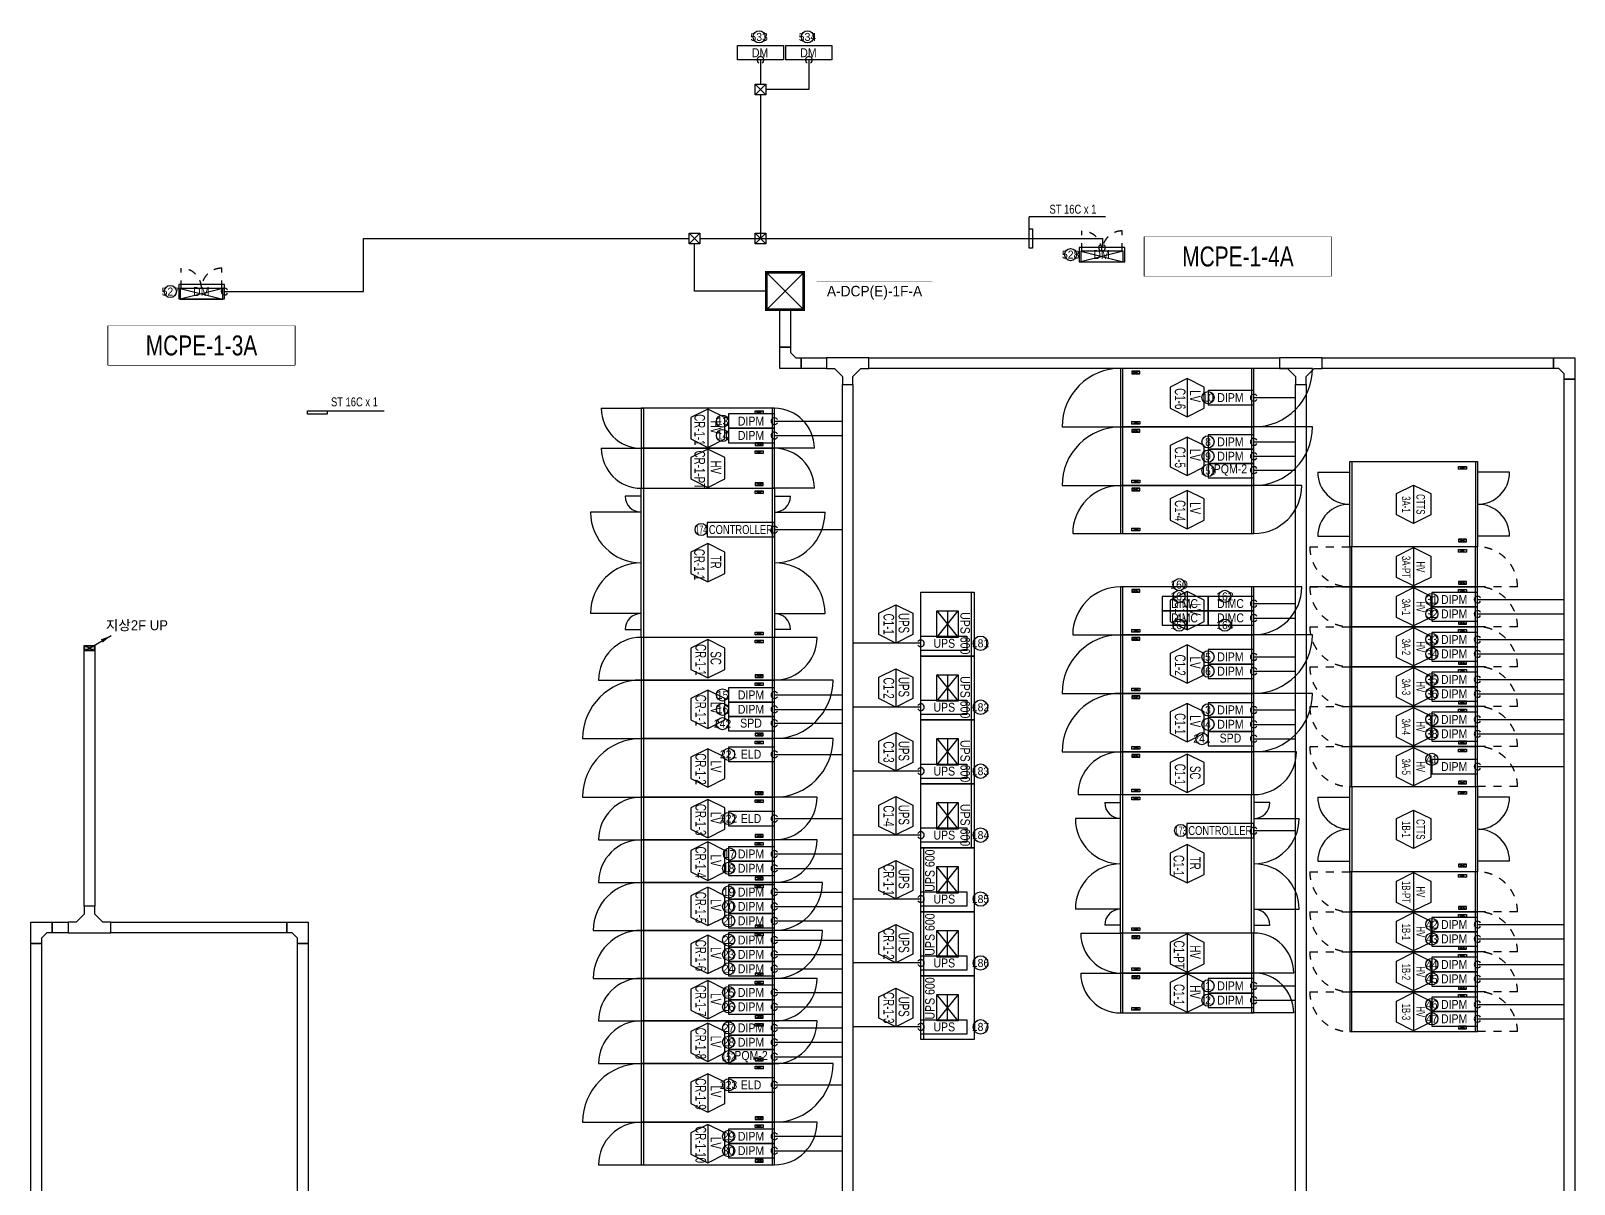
# Model space of a CAD drawing. Header units: millimetres. Extents: x 89450 to 753248, y -530175 to 1209785.
# Drawn here: x 268892 to 297863, y -303862 to -282215 of the extents above; entities that cross this region are included whole.
import ezdxf
from ezdxf.enums import TextEntityAlignment as Align

# ---------------------------------------------------------------- set-up
doc = ezdxf.new("R2010")
doc.units = ezdxf.units.MM
doc.header["$LTSCALE"] = 150
doc.linetypes.add('CONTINOUS', pattern=[0])
doc.linetypes.add('D1', pattern=[3, 1, -1, 1])
for name, color, linetype in [('------00 Switch Gear', 3, 'Continuous'), ('------00 Switch Gear_Number', 1, 'Continuous'), ('------01 Motor Control Panel or Center', 4, 'Continuous'), ('-----29 Indicator', 1, 'Continuous'), ('-----99 EPMS CABLE DUCT', 4, 'Continuous'), ('-----99 EPMS CONDUIT', 4, 'Continuous'), ('-----99 EPMS DEVICE', 3, 'Continuous'), ('-----99 EPMS PNL', 6, 'Continuous')]:
    doc.layers.add(name, color=color, linetype=linetype)
doc.layers.add('NOPLOT', color=191, linetype='Continuous', plot=False)
doc.styles.add('ELEC', font='')
doc.styles.get('ELEC').set_extended_font_data('Dotum')

# ---------------------------------------------------------------- blocks, each defined once
blk = doc.blocks.new('MCP_EQUIPMENT-2')
at = {"color": 161}
for p, q in [((200, 400), (0, -400)), ((200, -400), (0, 400))]:
    blk.add_line(p, q, dxfattribs=at)
at = {"color": 161, "linetype": 'D1'}
for p, q in [((200, 380), (580, 380)), ((200, -380), (580, -380))]:
    blk.add_line(p, q, dxfattribs=at)
at = {"color": 161}
blk.add_lwpolyline([(200, 400), (0, 400), (0, -400), (200, -400)], close=True, dxfattribs=at)
at = {"color": 161, "linetype": 'D1'}
for centre, start, end in [((200, 380), 270, 0), ((200, -380), 0, 90)]:
    blk.add_arc(centre, 380, start, end, dxfattribs=at)
blk = doc.blocks.new('UPS 600kV')
at = {"layer": '------00 Switch Gear', "color": 161}
blk.add_line((800, 850), (-402, 850), dxfattribs=at)
blk.add_lwpolyline([(798, -100), (-402, -100), (-402, 900), (798, 900)], close=True, dxfattribs=at)
at = {"layer": 'NOPLOT', "color": 161}
for p, q in [((-52, 199), (448, 601)), ((448, 199), (-52, 601)), ((-52, 400), (448, 400))]:
    blk.add_line(p, q, dxfattribs=at)
blk.add_lwpolyline([(448, 601), (448, 199), (-52, 199), (-52, 601)], close=True, dxfattribs=at)
at = {"layer": 'NOPLOT', "color": 161, "style": 'ELEC', "width": 0.85}
blk.add_text('UPS 600', height=178.2, dxfattribs=at).set_placement((-26, 731), align=Align.MIDDLE_LEFT)
blk = doc.blocks.new('1600X2400')
at = {"layer": '------00 Switch Gear', "color": 161, "linetype": 'Continuous'}
for p, q in [((-2360, 855), (-2360, 1600)), ((-42, 0), (-42, 1600)), ((-2360, 0), (-2360, 855))]:
    blk.add_line(p, q, dxfattribs=at)
at = {"layer": '------00 Switch Gear', "color": 161, "linetype": 'D1'}
for p, q in [((-2040, 1505), (-2190, 1455)), ((-2040, 1455), (-2190, 1505)), ((-2040, 95), (-2190, 145)), ((-2040, 145), (-2190, 95))]:
    blk.add_line(p, q, dxfattribs=at)
at = {"layer": '------00 Switch Gear', "color": 161}
blk.add_lwpolyline([(0, 1600), (0, 0), (-2400, 0), (-2400, 1600)], close=True, dxfattribs=at)
at = {"layer": '------00 Switch Gear', "color": 161, "linetype": 'D1'}
for points in [[(-2190, 1505), (-2190, 1455), (-2040, 1455), (-2040, 1505)], [(-2190, 95), (-2190, 145), (-2040, 145), (-2040, 95)]]:
    blk.add_lwpolyline(points, close=True, dxfattribs=at)
at = {"layer": 'NOPLOT', "color": 161, "linetype": 'ByBlock'}
for p, q in [((-3000, 1400), (-2400, 1400)), ((600, 1400), (0, 1400)), ((-3000, 200), (-2400, 200)), ((600, 200), (0, 200))]:
    blk.add_line(p, q, dxfattribs=at)
for centre, start, end in [((-2400, 1400), 180, 270), ((0, 1400), 270, 0), ((-2400, 200), 90, 180), ((0, 200), 0, 90)]:
    blk.add_arc(centre, 600, start, end, dxfattribs=at)
blk = doc.blocks.new('750X2400')
at = {"layer": '------00 Switch Gear', "color": 161}
for p, q in [((-2360, 750), (-2360, 0)), ((-42, 750), (-42, 0))]:
    blk.add_line(p, q, dxfattribs=at)
at = {"layer": '------00 Switch Gear', "color": 161, "linetype": 'D1'}
for p, q in [((-2040, 700), (-2190, 650)), ((-2040, 650), (-2190, 700)), ((-2040, 50), (-2190, 100)), ((-2040, 100), (-2190, 50))]:
    blk.add_line(p, q, dxfattribs=at)
at = {"layer": '------00 Switch Gear', "color": 161}
blk.add_lwpolyline([(-2400, 750), (-2400, 0), (0, 0), (0, 750)], close=True, dxfattribs=at)
at = {"layer": '------00 Switch Gear', "color": 161, "linetype": 'D1'}
for points in [[(-2190, 700), (-2190, 650), (-2040, 650), (-2040, 700)], [(-2190, 50), (-2190, 100), (-2040, 100), (-2040, 50)]]:
    blk.add_lwpolyline(points, close=True, dxfattribs=at)
at = {"layer": 'NOPLOT', "color": 161, "linetype": 'D1'}
for p, q in [((-3150, 750), (-2400, 750)), ((750, 0), (0, 0))]:
    blk.add_line(p, q, dxfattribs=at)
for centre, start, end in [((-2400, 750), 180, 270), ((0, 0), 0, 90)]:
    blk.add_arc(centre, 750, start, end, dxfattribs=at)
blk = doc.blocks.new('750X2500')
at = {"layer": '------00 Switch Gear', "color": 161}
for p, q in [((-3250, 750), (-2458, 750)), ((-2460, 750), (-2460, 0)), ((-210, 700), (-360, 650)), ((-360, 700), (-210, 650)), ((-40, 750), (-40, 0)), ((-210, 50), (-360, 100)), ((-360, 50), (-210, 100)), ((750, 0), (-42, 0))]:
    blk.add_line(p, q, dxfattribs=at)
for points in [[(-2500, 750), (-2500, 0), (0, 0), (0, 750)], [(-360, 700), (-210, 700), (-210, 650), (-360, 650)], [(-360, 50), (-210, 50), (-210, 100), (-360, 100)]]:
    blk.add_lwpolyline(points, close=True, dxfattribs=at)
for centre, start, end in [((-2500, 750), 180, 270), ((0, 0), 0, 90)]:
    blk.add_arc(centre, 750, start, end, dxfattribs=at)
blk = doc.blocks.new('800X2500')
at = {"layer": '------00 Switch Gear', "color": 161}
for p, q in [((-2460, 800), (-2460, 0)), ((-210, 750), (-360, 700)), ((-360, 750), (-210, 700)), ((800, 800), (-42, 800)), ((-40, 800), (-40, 0)), ((-3300, 0), (-2458, 0)), ((-210, 50), (-360, 100)), ((-360, 50), (-210, 100))]:
    blk.add_line(p, q, dxfattribs=at)
for points in [[(-2500, 800), (-2500, 0), (0, 0), (0, 800)], [(-360, 750), (-210, 750), (-210, 700), (-360, 700)], [(-360, 50), (-210, 50), (-210, 100), (-360, 100)]]:
    blk.add_lwpolyline(points, close=True, dxfattribs=at)
for centre, start, end in [((-2500, 0), 90, 180), ((0, 800), 270, 0)]:
    blk.add_arc(centre, 800, start, end, dxfattribs=at)
blk = doc.blocks.new('1100X2500')
at = {"layer": '------00 Switch Gear', "color": 161}
for p, q in [((-2460, 1100), (-2460, 0)), ((-210, 1050), (-360, 1000)), ((-360, 1050), (-210, 1000)), ((1100, 1100), (-42, 1100)), ((-40, 1100), (-40, 0)), ((-3600, 0), (-2458, 0)), ((-210, 50), (-360, 100)), ((-360, 50), (-210, 100))]:
    blk.add_line(p, q, dxfattribs=at)
at = {"layer": '------00 Switch Gear', "color": 161, "elevation": 0}
for points in [[(-2500, 1100), (-2500, 0), (0, 0), (0, 1100)], [(-360, 1050), (-210, 1050), (-210, 1000), (-360, 1000)], [(-360, 50), (-210, 50), (-210, 100), (-360, 100)]]:
    blk.add_lwpolyline(points, close=True, dxfattribs=at)
at = {"layer": '------00 Switch Gear', "color": 161}
for centre, start, end in [((-2500, 0), 90, 180), ((0, 1100), 270, 0)]:
    blk.add_arc(centre, 1100, start, end, dxfattribs=at)
blk = doc.blocks.new('900X2500')
at = {"layer": '------00 Switch Gear', "color": 161}
for p, q in [((-2460, 900), (-2460, 0)), ((900, 900), (-42, 900)), ((-40, 900), (-40, 0)), ((-210, 850), (-360, 800)), ((-360, 850), (-210, 800)), ((-3400, 0), (-2458, 0)), ((-210, 50), (-360, 100)), ((-360, 50), (-210, 100))]:
    blk.add_line(p, q, dxfattribs=at)
at = {"layer": '------00 Switch Gear', "color": 161, "elevation": 0}
for points in [[(-2500, 900), (-2500, 0), (0, 0), (0, 900)], [(-360, 850), (-210, 850), (-210, 800), (-360, 800)], [(-360, 50), (-210, 50), (-210, 100), (-360, 100)]]:
    blk.add_lwpolyline(points, close=True, dxfattribs=at)
at = {"layer": '------00 Switch Gear', "color": 161}
for centre, start, end in [((-2500, 0), 90, 180), ((0, 900), 270, 0)]:
    blk.add_arc(centre, 900, start, end, dxfattribs=at)
blk = doc.blocks.new('zw$32E')
for p, q in [((100, 0), (0, 0)), ((0, 0), (0, -400)), ((100, -75), (100, 0)), ((175, -150), (100, -75)), ((100, -325), (175, -250)), ((250, -150), (175, -150)), ((175, -250), (250, -250)), ((250, -250), (250, -150)), ((0, -400), (100, -400)), ((100, -400), (100, -325))]:
    blk.add_line(p, q)

msp = doc.modelspace()

# ---------------------------------------------------------------- linework, layer by layer
at = {"layer": '------00 Switch Gear', "color": 161}
for p, q in [((280390, -290800), (280390, -293600)), ((282490, -290850), (282640, -290900)), ((282490, -290900), (282640, -290850)), ((282810, -290800), (282810, -293600)), ((280350, -290950), (280050, -290950)), ((282850, -290950), (283150, -290950)), ((280350, -291250), (279400, -291250)), ((282850, -291250), (283800, -291250)), ((280350, -293150), (279400, -293150)), ((282850, -293150), (283800, -293150)), ((280050, -293450), (280350, -293450)), ((283150, -293450), (282850, -293450)), ((282490, -293500), (282640, -293550)), ((282490, -293550), (282640, -293500)), ((289392, -299150, 0), (289392, -296550, 0)), ((289710, -296650, 0), (289560, -296600, 0)), ((289710, -296600, 0), (289560, -296650, 0)), ((291806, -299150, 0), (291806, -296550, 0)), ((289050, -296700, 0), (289350, -296700, 0)), ((292150, -296700, 0), (291850, -296700, 0)), ((289350, -297000, 0), (288500, -297000, 0)), ((291850, -297000, 0), (292700, -297000, 0)), ((289350, -298700, 0), (288500, -298700, 0)), ((291850, -298700, 0), (292700, -298700, 0)), ((289350, -299000, 0), (289050, -299000, 0)), ((289710, -299100, 0), (289560, -299050, 0)), ((289710, -299050, 0), (289560, -299100, 0)), ((291850, -299000, 0), (292150, -299000, 0))]:
    msp.add_line(p, q, dxfattribs=at)
at = {"layer": '------00 Switch Gear', "color": 161, "elevation": 0}
for points in [[(282850, -290800), (282850, -293600), (280350, -293600), (280350, -290800)], [(282640, -290850), (282640, -290900), (282490, -290900), (282490, -290850)], [(282640, -293500), (282640, -293550), (282490, -293550), (282490, -293500)], [(289350, -299150), (289350, -296550), (291850, -296550), (291850, -299150)], [(289560, -296650), (289560, -296600), (289710, -296600), (289710, -296650)], [(289560, -299100), (289560, -299050), (289710, -299050), (289710, -299100)]]:
    msp.add_lwpolyline(points, close=True, dxfattribs=at)
at = {"layer": '------00 Switch Gear', "color": 161}
for centre, radius, start, end in [((280350, -290950), 300, 180, 270), ((282850, -290950), 300, 270, 0), ((280350, -291250), 950, 180, 270), ((282850, -291250), 950, 270, 0), ((280350, -293150), 950, 90, 180), ((282850, -293150), 950, 0, 90), ((280350, -293450), 300, 90, 180), ((282850, -293450), 300, 0, 90), ((289350, -296700, 0), 300, 180, 270), ((291850, -296700, 0), 300, 270, 0), ((289350, -297000, 0), 850, 180, 270), ((291850, -297000, 0), 850, 270, 0), ((289350, -298700, 0), 850, 90, 180), ((291850, -298700, 0), 850, 0, 90), ((289350, -299000, 0), 300, 90, 180), ((291850, -299000, 0), 300, 0, 90)]:
    msp.add_arc(centre, radius, start, end, dxfattribs=at)
at = {"layer": '------00 Switch Gear_Number', "color": 1, "elevation": 0}
for points in [[(290600, -288740), (290600, -289460), (290920, -289300), (290920, -288900), (290600, -288740), (290280, -288900), (290280, -289300), (290600, -289460)], [(281600, -289315), (281600, -290035), (281920, -289875), (281920, -289475), (281600, -289315), (281280, -289475), (281280, -289875), (281600, -290035)], [(290600, -289840), (290600, -290560), (290920, -290400), (290920, -290000), (290600, -289840), (290280, -290000), (290280, -290400), (290600, -290560)], [(281600, -290065), (281600, -290785), (281920, -290625), (281920, -290225), (281600, -290065), (281280, -290225), (281280, -290625), (281600, -290785)], [(290600, -290840), (290600, -291560), (290920, -291400), (290920, -291000), (290600, -290840), (290280, -291000), (290280, -291400), (290600, -291560)], [(281600, -291840), (281600, -292560), (281920, -292400), (281920, -292000), (281600, -291840), (281280, -292000), (281280, -292400), (281600, -292560)], [(290600, -292740), (290600, -293460), (290920, -293300), (290920, -292900), (290600, -292740), (290280, -292900), (290280, -293300), (290600, -293460)], [(285130, -292987), (285130, -293707), (284810, -293548), (284810, -293147), (285130, -292987), (285450, -293147), (285450, -293548), (285130, -293707)], [(281600, -293640), (281600, -294360), (281920, -294200), (281920, -293800), (281600, -293640), (281280, -293800), (281280, -294200), (281600, -294360)], [(290600, -293740), (290600, -294460), (290920, -294300), (290920, -293900), (290600, -293740), (290280, -293900), (290280, -294300), (290600, -294460)], [(285130, -294187), (285130, -294907), (284810, -294748), (284810, -294347), (285130, -294187), (285450, -294347), (285450, -294748), (285130, -294907)], [(281600, -294590), (281600, -295310), (281920, -295150), (281920, -294750), (281600, -294590), (281280, -294750), (281280, -295150), (281600, -295310)], [(290600, -294840), (290600, -295560), (290920, -295400), (290920, -295000), (290600, -294840), (290280, -295000), (290280, -295400), (290600, -295560)], [(285130, -295387), (285130, -296107), (284810, -295948), (284810, -295547), (285130, -295387), (285450, -295547), (285450, -295948), (285130, -296107)], [(281600, -295690), (281600, -296410), (281920, -296250), (281920, -295850), (281600, -295690), (281280, -295850), (281280, -296250), (281600, -296410)], [(290600, -295790), (290600, -296510), (290920, -296350), (290920, -295950), (290600, -295790), (290280, -295950), (290280, -296350), (290600, -296510)], [(281600, -296640), (281600, -297360), (281920, -297200), (281920, -296800), (281600, -296640), (281280, -296800), (281280, -297200), (281600, -297360)], [(285130, -296587), (285130, -297307), (284810, -297148), (284810, -296747), (285130, -296587), (285450, -296747), (285450, -297148), (285130, -297307)], [(281600, -297440), (281600, -298160), (281920, -298000), (281920, -297600), (281600, -297440), (281280, -297600), (281280, -298000), (281600, -298160)], [(290600, -297490), (290600, -298210), (290920, -298050), (290920, -297650), (290600, -297490), (290280, -297650), (290280, -298050), (290600, -298210)], [(285130, -297787), (285130, -298507), (284810, -298348), (284810, -297947), (285130, -297787), (285450, -297947), (285450, -298348), (285130, -298507)], [(281600, -298290), (281600, -299010), (281920, -298850), (281920, -298450), (281600, -298290), (281280, -298450), (281280, -298850), (281600, -299010)], [(281600, -299190), (281600, -299910), (281920, -299750), (281920, -299350), (281600, -299190), (281280, -299350), (281280, -299750), (281600, -299910)], [(285130, -298987), (285130, -299707), (284810, -299548), (284810, -299147), (285130, -298987), (285450, -299147), (285450, -299548), (285130, -299707)], [(281600, -300040), (281600, -300760), (281920, -300600), (281920, -300200), (281600, -300040), (281280, -300200), (281280, -300600), (281600, -300760)], [(285130, -300187), (285130, -300907), (284810, -300748), (284810, -300347), (285130, -300187), (285450, -300347), (285450, -300748), (285130, -300907)], [(281600, -300840), (281600, -301560), (281920, -301400), (281920, -301000), (281600, -300840), (281280, -301000), (281280, -301400), (281600, -301560)], [(281600, -301790), (281600, -302510), (281920, -302350), (281920, -301950), (281600, -301790), (281280, -301950), (281280, -302350), (281600, -302510)], [(281600, -302740), (281600, -303460), (281920, -303300), (281920, -302900), (281600, -302740), (281280, -302900), (281280, -303300), (281600, -303460)]]:
    msp.add_lwpolyline(points, dxfattribs=at)
at = {"layer": '------00 Switch Gear_Number', "color": 1, "lineweight": -2, "elevation": 0}
for points in [[(294850, -290740), (294850, -291460), (294530, -291300), (294530, -290900), (294850, -290740), (295170, -290900), (295170, -291300), (294850, -291460)], [(294850, -291915), (294850, -292635), (294530, -292475), (294530, -292075), (294850, -291915), (295170, -292075), (295170, -292475), (294850, -292635)], [(294850, -292665), (294850, -293385), (294530, -293225), (294530, -292825), (294850, -292665), (295170, -292825), (295170, -293225), (294850, -293385)], [(294850, -293415), (294850, -294135), (294530, -293975), (294530, -293575), (294850, -293415), (295170, -293575), (295170, -293975), (294850, -294135)], [(294850, -294165), (294850, -294885), (294530, -294725), (294530, -294325), (294850, -294165), (295170, -294325), (295170, -294725), (294850, -294885)], [(294850, -294915), (294850, -295635), (294530, -295475), (294530, -295075), (294850, -294915), (295170, -295075), (295170, -295475), (294850, -295635)], [(294850, -295665), (294850, -296385), (294530, -296225), (294530, -295825), (294850, -295665), (295170, -295825), (295170, -296225), (294850, -296385)], [(294850, -296840), (294850, -297560), (294530, -297400), (294530, -297000), (294850, -296840), (295170, -297000), (295170, -297400), (294850, -297560)], [(294850, -298015), (294850, -298735), (294530, -298575), (294530, -298175), (294850, -298015), (295170, -298175), (295170, -298575), (294850, -298735)], [(294850, -298765), (294850, -299485), (294530, -299325), (294530, -298925), (294850, -298765), (295170, -298925), (295170, -299325), (294850, -299485)], [(294850, -299515), (294850, -300235), (294530, -300075), (294530, -299675), (294850, -299515), (295170, -299675), (295170, -300075), (294850, -300235)], [(294850, -300265), (294850, -300985), (294530, -300825), (294530, -300425), (294850, -300265), (295170, -300425), (295170, -300825), (294850, -300985)]]:
    msp.add_lwpolyline(points, dxfattribs=at)
at = {"layer": '------00 Switch Gear_Number', "color": 1}
for points in [[(290600, -299165), (290600, -299885), (290920, -299725), (290920, -299325), (290600, -299165), (290280, -299325), (290280, -299725), (290600, -299885)], [(290600, -299915), (290600, -300635), (290920, -300475), (290920, -300075), (290600, -299915), (290280, -300075), (290280, -300475), (290600, -300635)]]:
    msp.add_lwpolyline(points, dxfattribs=at)
at = {"layer": '------01 Motor Control Panel or Center', "linetype": 'CONTINOUS', "elevation": 0}
for points in [[(293303, -286080), (293303, -286820), (289800, -286820), (289800, -286080)], [(273846, -287750), (273846, -288490), (270343, -288490), (270343, -287750)]]:
    msp.add_lwpolyline(points, close=True, dxfattribs=at)
at = {"layer": '-----29 Indicator'}
for centre, radius in [((282563, -282329), 114), ((283471, -282329), 114), ((288411, -286415), 114), ((271510, -287109), 114), ((290990, -289099), 114), ((281876, -289540), 114), ((281876, -289810), 114), ((290990, -289930), 114), ((290990, -290199), 114), ((290990, -290469), 114), ((281476, -291576), 114), ((290446, -292610), 114), ((290446, -292830), 114), ((291306, -292830), 114), ((295190, -292890), 114), ((295190, -293160), 114), ((290446, -293370), 114), ((291306, -293370), 114), ((286719, -293711), 136), ((295190, -293640), 114), ((290990, -293965), 114), ((295190, -293910), 114), ((290990, -294235), 114), ((295190, -294390), 114), ((281876, -294680), 114), ((295190, -294660), 114), ((281876, -294950), 114), ((286719, -294911), 136), ((290990, -294961), 114), ((281876, -295220), 114), ((290990, -295231), 114), ((295190, -295140), 114), ((290876, -295501), 114), ((295190, -295410), 114), ((281990, -295795), 114), ((295190, -295890), 114), ((286719, -296111), 136), ((281990, -297000), 114), ((286719, -297311), 136), ((290476, -297226, 0), 114), ((281990, -297935), 114), ((282006, -297665), 114), ((281990, -298380), 114), ((286719, -298511), 136), ((281990, -298650), 114), ((281990, -298920), 114), ((295190, -298990), 114), ((281990, -299280), 114), ((295190, -299260), 114), ((281990, -299550), 114), ((281990, -299820), 114), ((286719, -299711), 136), ((295190, -299740), 114), ((290990, -300140), 114), ((295190, -300010), 114), ((281990, -300265), 114), ((281990, -300535), 114), ((290990, -300410), 114), ((295190, -300490), 114), ((295190, -300760), 114), ((281990, -300930), 114), ((286719, -300911), 136), ((281990, -301200), 114), ((281990, -301470), 114), ((281990, -302000), 114), ((281990, -302965), 114), ((281990, -303235), 114)]:
    msp.add_circle(centre, radius, dxfattribs=at)
at = {"layer": '-----99 EPMS CABLE DUCT'}
for p, q in [((282589, -282760), (282589, -283213)), ((283497, -282760), (283497, -283313)), ((283497, -283313), (282689, -283313)), ((282589, -283413), (282589, -286115)), ((269903, -293760), (270083, -293840)), ((269903, -293840), (270083, -293760)), ((269993, -293800), (270399, -293566))]:
    msp.add_line(p, q, dxfattribs=at)
at = {"layer": '-----99 EPMS CABLE DUCT', "elevation": 0}
for points in [[(272529, -287109), (275139, -287109), (275139, -286115), (281250, -286115)], [(282700, -287100), (281350, -287100), (281350, -286215)], [(281450, -286115), (289006, -286115), (289006, -286280)], [(283350, -288350), (283350, -288550), (282950, -288550), (282950, -288150), (283150, -288150), (283150, -288250), (283250, -288350), (283350, -288350)], [(297476, -288550), (297476, -288350), (297876, -288350), (297876, -288750), (297676, -288750), (297676, -288650), (297576, -288550), (297476, -288550)], [(269092, -299347), (268892, -299347), (268892, -298947), (269292, -298947), (269292, -299147), (269192, -299147), (269092, -299247), (269092, -299347)], [(273698, -299147), (273698, -298947), (274098, -298947), (274098, -299347), (273898, -299347), (273898, -299247), (273798, -299147), (273698, -299147)]]:
    msp.add_lwpolyline(points, dxfattribs=at)
for points in [[(282950, -287450), (283150, -287450), (283150, -288150), (282950, -288150)], [(283350, -288350), (283825, -288350), (283825, -288550), (283350, -288550)], [(284625, -288350), (292330, -288350), (292330, -288550), (284625, -288550)], [(293130, -288350), (297476, -288350), (297476, -288550), (293130, -288550)], [(297676, -288750), (297876, -288750), (297876, -305711), (297676, -305711)], [(284125, -288850), (284325, -288850), (284325, -305711), (284125, -305711)], [(292630, -288850), (292830, -288850), (292830, -305711), (292630, -305711)], [(269893, -293750), (270093, -293750), (270093, -298647), (269893, -298647)], [(269893, -293750), (270093, -293750), (270093, -293850), (269893, -293850)], [(269903, -293760), (270083, -293760), (270083, -293840), (269903, -293840)], [(269292, -298947), (269593, -298947), (269593, -299147), (269292, -299147)], [(270393, -298947), (273698, -298947), (273698, -299147), (270393, -299147)], [(268892, -299347), (269092, -299347), (269092, -306602), (268892, -306602)], [(273898, -299347), (274098, -299347), (274098, -305811), (273898, -305811)]]:
    msp.add_lwpolyline(points, close=True, dxfattribs=at)
msp.add_lwpolyline([(270399, -293566, 0, 70, 0), (270223, -293667, 40, 40, 0)], format="xyseb", dxfattribs=at)
at = {"layer": '-----99 EPMS CABLE DUCT'}
msp.add_circle((269993, -293800), 10, dxfattribs=at)
at = {"layer": '-----99 EPMS CONDUIT'}
for p, q in [((282689, -283213), (282489, -283413)), ((282489, -283213), (282689, -283413)), ((287635, -286297), (287635, -285706)), ((289063, -285706), (287635, -285706)), ((281450, -286015), (281250, -286215)), ((281250, -286015), (281450, -286215)), ((282689, -286015), (282489, -286215)), ((282489, -286015), (282689, -286215)), ((291850, -289100), (292630, -289100)), ((274087, -289350), (275523, -289350)), ((282850, -289541), (284125, -289541)), ((282850, -289811), (284125, -289811)), ((291850, -289930), (292630, -289930)), ((291850, -290200), (292630, -290200)), ((291850, -290460), (292630, -290460)), ((282850, -291577), (284125, -291577, 0)), ((296050, -292890), (297676, -292890)), ((291850, -292966), (292630, -292966)), ((296050, -293160), (297676, -293160)), ((291850, -293236), (292630, -293236)), ((285600, -293711), (284325, -293711, 0)), ((296050, -293640), (297676, -293640)), ((291850, -293966), (292630, -293966)), ((296050, -293910), (297676, -293910)), ((291850, -294236), (292630, -294236)), ((296050, -294390), (297676, -294390)), ((282850, -294681), (284125, -294681)), ((285600, -294911), (284325, -294911, 0)), ((296050, -294660), (297676, -294660)), ((282850, -294951), (284125, -294951)), ((282850, -295211), (284125, -295211)), ((291850, -294962), (292630, -294962)), ((296050, -295140), (297676, -295140)), ((291850, -295232), (292630, -295232)), ((291850, -295501), (292630, -295501)), ((296050, -295410), (297676, -295410)), ((282850, -295795), (284125, -295795)), ((296050, -296025), (297676, -296025)), ((285600, -296111), (284325, -296111, 0)), ((282850, -297000), (284125, -297000)), ((291850, -297227, 0), (292630, -297227, 0)), ((285600, -297311), (284325, -297311, 0)), ((282850, -297665), (284125, -297665)), ((282850, -297935), (284125, -297935)), ((282850, -298380), (284125, -298380)), ((282850, -298650), (284125, -298650)), ((285600, -298511), (284325, -298511, 0)), ((282850, -298920), (284125, -298920)), ((296050, -298990), (297676, -298990)), ((296050, -299260), (297676, -299260)), ((282850, -299280), (284125, -299280)), ((282850, -299550), (284125, -299550)), ((282850, -299820), (284125, -299820)), ((285600, -299711), (284325, -299711, 0)), ((296050, -299740), (297676, -299740)), ((291850, -300141), (292630, -300141)), ((296050, -300010), (297676, -300010)), ((282850, -300265), (284125, -300265)), ((291850, -300411), (292630, -300411)), ((282850, -300535), (284125, -300535)), ((296050, -300490), (297676, -300490)), ((282850, -300930), (284125, -300930)), ((285600, -300911), (284325, -300911, 0)), ((296050, -300760), (297676, -300760)), ((282850, -301200), (284125, -301200)), ((282850, -301470), (284125, -301470)), ((282850, -302000), (284125, -302000)), ((282850, -302965), (284125, -302965)), ((282850, -303235), (284125, -303235))]:
    msp.add_line(p, q, dxfattribs=at)
at = {"layer": '-----99 EPMS CONDUIT', "elevation": 0}
for points in [[(282489, -283213), (282689, -283213), (282689, -283413), (282489, -283413)], [(287635, -286297), (287635, -285933), (287695, -285933), (287695, -286297)], [(281250, -286015), (281450, -286015), (281450, -286215), (281250, -286215)], [(282489, -286015), (282689, -286015), (282689, -286215), (282489, -286215)], [(274087, -289350), (274451, -289350), (274451, -289410), (274087, -289410)]]:
    msp.add_lwpolyline(points, close=True, dxfattribs=at)
at = {"layer": '-----99 EPMS CONDUIT'}
for centre, start, end in [((282589, -282760), 300, 240), ((283497, -282760), 300, 240), ((289000, -286284), 120, 60), ((272529, -287109), 30, 330), ((291850, -289100), 30, 330), ((282850, -289541), 30, 330), ((282850, -289811), 30, 330), ((291850, -289930), 30, 330), ((291850, -290200), 30, 330), ((291850, -290460), 30, 330), ((282850, -291577), 30, 330), ((296050, -292890), 30, 330), ((291850, -292966), 30, 330), ((291850, -293236), 30, 330), ((296050, -293160), 30, 330), ((285600, -293711), 210, 150), ((296050, -293640), 30, 330), ((291850, -293966), 30, 330), ((296050, -293910), 30, 330), ((291850, -294236), 30, 330), ((296050, -294390), 30, 330), ((282850, -294681), 30, 330), ((296050, -294660), 30, 330), ((282850, -294951), 30, 330), ((285600, -294911), 210, 150), ((291850, -294962), 30, 330), ((282850, -295211), 30, 330), ((291850, -295232), 30, 330), ((296050, -295140), 30, 330), ((291850, -295501), 30, 330), ((296050, -295410), 30, 330), ((282850, -295795), 30, 330), ((285600, -296111), 210, 150), ((296050, -296025), 30, 330), ((282850, -297000), 30, 330), ((291850, -297227, 0), 30, 330), ((285600, -297311), 210, 150), ((282850, -297665), 30, 330), ((282850, -297935), 30, 330), ((282850, -298380), 30, 330), ((282850, -298650), 30, 330), ((285600, -298511), 210, 150), ((282850, -298920), 30, 330), ((296050, -298990), 30, 330), ((282850, -299280), 30, 330), ((296050, -299260), 30, 330), ((282850, -299550), 30, 330), ((282850, -299820), 30, 330), ((285600, -299711), 210, 150), ((296050, -299740), 30, 330), ((291850, -300141), 30, 330), ((296050, -300010), 30, 330), ((282850, -300265), 30, 330), ((291850, -300411), 30, 330), ((296050, -300490), 30, 330), ((282850, -300535), 30, 330), ((296050, -300760), 30, 330), ((282850, -300930), 30, 330), ((285600, -300911), 210, 150), ((282850, -301200), 30, 330), ((282850, -301470), 30, 330), ((282850, -302000), 30, 330), ((282850, -302965), 30, 330), ((282850, -303235), 30, 330)]:
    msp.add_arc(centre, 63.8, start, end, dxfattribs=at)
at = {"layer": '-----99 EPMS DEVICE', "color": 2, "elevation": 0}
for points in [[(283019, -282760), (282159, -282760), (282159, -282490), (283019, -282490)], [(283927, -282760), (283067, -282760), (283067, -282490), (283927, -282490)], [(289430, -286280), (288570, -286280), (288570, -286550), (289430, -286550)], [(272529, -286974), (271669, -286974), (271669, -287244), (272529, -287244)], [(282850, -291442), (281590, -291442), (281590, -291711), (282850, -291711)], [(282850, -295660), (281990, -295660), (281990, -295929), (282850, -295929)], [(282850, -296865), (281990, -296865), (281990, -297135), (282850, -297135)], [(291850, -297092), (290590, -297092), (290590, -297361), (291850, -297361)], [(282850, -301865), (281990, -301865), (281990, -302135), (282850, -302135)]]:
    msp.add_lwpolyline(points, close=True, dxfattribs=at)
at = {"layer": '-----99 EPMS DEVICE', "elevation": 0}
for points in [[(291850, -288964), (290990, -288964), (290990, -289234), (291850, -289234)], [(282850, -289405), (281990, -289405), (281990, -289675), (282850, -289675)], [(282850, -289675), (281990, -289675), (281990, -289945), (282850, -289945)], [(291850, -289795), (290990, -289795), (290990, -290064), (291850, -290064)], [(291850, -290064), (290990, -290064), (290990, -290334), (291850, -290334)], [(291850, -290334), (290990, -290334), (290990, -290604), (291850, -290604)], [(290990, -292830), (290130, -292830), (290130, -293100), (290990, -293100)], [(291850, -292830), (290990, -292830), (290990, -293100), (291850, -293100)], [(296050, -292755), (295190, -292755), (295190, -293025), (296050, -293025)], [(290990, -293100), (290130, -293100), (290130, -293370), (290990, -293370)], [(291850, -293100), (290990, -293100), (290990, -293370), (291850, -293370)], [(296050, -293025), (295190, -293025), (295190, -293295), (296050, -293295)], [(285600, -293577), (286460, -293577), (286460, -293846), (285600, -293846)], [(296050, -293505), (295190, -293505), (295190, -293775), (296050, -293775)], [(291850, -293830), (290990, -293830), (290990, -294100), (291850, -294100)], [(296050, -293775), (295190, -293775), (295190, -294045), (296050, -294045)], [(291850, -294100), (290990, -294100), (290990, -294370), (291850, -294370)], [(296050, -294255), (295190, -294255), (295190, -294525), (296050, -294525)], [(282850, -294546), (281990, -294546), (281990, -294815), (282850, -294815)], [(296050, -294525), (295190, -294525), (295190, -294795), (296050, -294795)], [(282850, -294815), (281990, -294815), (281990, -295085), (282850, -295085)], [(285600, -294777), (286460, -294777), (286460, -295046), (285600, -295046)], [(291850, -294826), (290990, -294826), (290990, -295096), (291850, -295096)], [(282850, -295085), (281990, -295085), (281990, -295354), (282850, -295354)], [(291850, -295096), (290990, -295096), (290990, -295366), (291850, -295366)], [(296050, -295005), (295190, -295005), (295190, -295275), (296050, -295275)], [(291850, -295366), (290990, -295366), (290990, -295635), (291850, -295635)], [(296050, -295275), (295190, -295275), (295190, -295545), (296050, -295545)], [(285600, -295977), (286460, -295977), (286460, -296246), (285600, -296246)], [(296050, -295890), (295190, -295890), (295190, -296160), (296050, -296160)], [(285600, -297177), (286460, -297177), (286460, -297446), (285600, -297446)], [(282850, -297530), (281990, -297530), (281990, -297800), (282850, -297800)], [(282850, -297800), (281990, -297800), (281990, -298070), (282850, -298070)], [(282850, -298246), (281990, -298246), (281990, -298515), (282850, -298515)], [(285600, -298377), (286460, -298377), (286460, -298646), (285600, -298646)], [(282850, -298515), (281990, -298515), (281990, -298785), (282850, -298785)], [(282850, -298785), (281990, -298785), (281990, -299054), (282850, -299054)], [(296050, -298855), (295190, -298855), (295190, -299125), (296050, -299125)], [(282850, -299146), (281990, -299146), (281990, -299415), (282850, -299415)], [(296050, -299125), (295190, -299125), (295190, -299395), (296050, -299395)], [(282850, -299415), (281990, -299415), (281990, -299685), (282850, -299685)], [(282850, -299685), (281990, -299685), (281990, -299954), (282850, -299954)], [(285600, -299577), (286460, -299577), (286460, -299846), (285600, -299846)], [(296050, -299605), (295190, -299605), (295190, -299875), (296050, -299875)], [(282850, -300130), (281990, -300130), (281990, -300400), (282850, -300400)], [(296050, -299875), (295190, -299875), (295190, -300145), (296050, -300145)], [(282850, -300400), (281990, -300400), (281990, -300670), (282850, -300670)], [(296050, -300355), (295190, -300355), (295190, -300625), (296050, -300625)], [(296050, -300625), (295190, -300625), (295190, -300895), (296050, -300895)], [(282850, -300796), (281990, -300796), (281990, -301065), (282850, -301065)], [(285600, -300777), (286460, -300777), (286460, -301046), (285600, -301046)], [(282850, -301065), (281990, -301065), (281990, -301335), (282850, -301335)], [(282850, -301335), (281990, -301335), (281990, -301604), (282850, -301604)], [(282850, -302830), (281990, -302830), (281990, -303100), (282850, -303100)], [(282850, -303100), (281990, -303100), (281990, -303370), (282850, -303370)]]:
    msp.add_lwpolyline(points, close=True, dxfattribs=at)
at = {"layer": '-----99 EPMS DEVICE'}
for points in [[(291850, -300005), (290990, -300005), (290990, -300275), (291850, -300275)], [(291850, -300275), (290990, -300275), (290990, -300545), (291850, -300545)]]:
    msp.add_lwpolyline(points, close=True, dxfattribs=at)
at = {"layer": '-----99 EPMS PNL'}
for p, q in [((282700, -286750), (283400, -287450)), ((282700, -287450), (283400, -286750))]:
    msp.add_line(p, q, dxfattribs=at)
at = {"layer": '-----99 EPMS PNL', "elevation": 0}
for points, const_width in [([(282700, -286750), (283400, -286750), (283400, -287450), (282700, -287450)], 50), ([(283645, -287281), (283645, -286920), (285815, -286920), (285815, -287281)], 1)]:
    msp.add_lwpolyline(points, close=True, dxfattribs=dict(at, const_width=const_width))
msp.add_line((293650, -292650), (292900, -292650))

# ---------------------------------------------------------------- block references
at = {"layer": '------00 Switch Gear', "rotation": 180}
msp.add_blockref('1100X2500', (289350, -288550), dxfattribs=at)
at = {"layer": '------00 Switch Gear', "color": 11}
for p in [(282850, -290050), (282850, -290800)]:
    msp.add_blockref('750X2500', p, dxfattribs=at)
at = {"layer": '------00 Switch Gear', "color": 161}
for name, p, rotation in [('1100X2500', (289350, -289650), 180), ('1600X2400', (293650, -290300), 180), ('900X2500', (289350, -290750), 180), ('750X2400', (293650, -291900), 180), ('UPS 600kV', (285700, -293152), 270), ('900X2500', (289350, -292650), 180), ('750X2400', (293650, -292650), 180), ('750X2400', (293650, -293400), 180), ('1100X2500', (289350, -293550), 180), ('UPS 600kV', (285700, -294352), 270), ('750X2400', (293650, -294150), 180), ('1100X2500', (289350, -294650), 180), ('750X2400', (293650, -294900), 180), ('UPS 600kV', (285700, -295552), 270), ('800X2500', (289350, -295750), 180), ('750X2400', (293650, -295650), 180), ('UPS 600kV', (285700, -296752), 270), ('1600X2400', (293650, -296400), 180), ('UPS 600kV', (286500, -298348), 89.99999999999999), ('750X2400', (293650, -298000), 180), ('UPS 600kV', (286500, -299548), 89.99999999999999), ('750X2400', (293650, -298750), 180), ('750X2500', (289350, -299150), 180), ('750X2400', (293650, -299500), 180), ('UPS 600kV', (286500, -300748), 89.99999999999999), ('750X2500', (289350, -299900), 180), ('750X2400', (293650, -300250), 180)]:
    msp.add_blockref(name, p, dxfattribs=dict(at, rotation=rotation))
for name, p in [('800X2500', (282850, -294400)), ('1100X2500', (282850, -295500)), ('1100X2500', (282850, -296600)), ('800X2500', (282850, -297400)), ('800X2500', (282850, -298200)), ('900X2500', (282850, -299100)), ('900X2500', (282850, -300000)), ('800X2500', (282850, -300800)), ('800X2500', (282850, -301600)), ('1100X2500', (282850, -302700)), ('800X2500', (282850, -303500))]:
    msp.add_blockref(name, p, dxfattribs=at)
at = {"layer": '------01 Motor Control Panel or Center', "rotation": 89.99999999999999}
msp.add_blockref('MCP_EQUIPMENT-2', (289000, -286550), dxfattribs=at)
at = {"layer": '------01 Motor Control Panel or Center', "color": 161, "rotation": 89.99999999999999}
msp.add_blockref('MCP_EQUIPMENT-2', (272095, -287250), dxfattribs=at)
at = {"layer": '-----99 EPMS CABLE DUCT', "xscale": 2, "yscale": 2, "zscale": 2}
for p, rotation in [((284625, -288350), 269.9999999999999), ((293130, -288350), 269.9999999999999), ((269593, -299147), 89.99999999999993)]:
    msp.add_blockref('zw$32E', p, dxfattribs=dict(at, rotation=rotation))

# ---------------------------------------------------------------- texts
at = {"layer": '------00 Switch Gear_Number', "color": 0, "style": 'ELEC', "width": 0.7}
for s, p in [('C1-6', (290467, -289121)), ('LV', (290751, -289074)), ('CR-1-1', (281448, -289705)), ('HV', (281751, -289658)), ('CR-1-PT', (281448, -290455)), ('C1-5', (290467, -290221)), ('LV', (290751, -290174)), ('HV', (281751, -290408)), ('C1-4', (290467, -291221)), ('LV', (290751, -291174)), ('CR-1-1', (281442, -292233)), ('TR', (281751, -292188)), ('C1-1', (284997, -293352)), ('UPS', (285281, -293331)), ('C1-3', (290467, -293121)), ('LV', (290751, -293074)), ('CR-1-1', (281467, -294021)), ('SC', (281751, -293989)), ('C1-2', (290467, -294121)), ('LV', (290751, -294074)), ('C1-2', (284997, -294552)), ('UPS', (285281, -294531)), ('CR-1-1', (281467, -294971)), ('LV', (281751, -294924)), ('C1-1', (290467, -295221)), ('LV', (290751, -295174)), ('CR-1-2', (281467, -296071)), ('C1-3', (284997, -295752)), ('UPS', (285281, -295731)), ('LV', (281751, -296024)), ('C1-1', (290467, -296171)), ('SC', (290751, -296139)), ('CR-1-3', (281467, -297021)), ('LV', (281751, -296989)), ('C1-4', (284997, -296952)), ('UPS', (285281, -296931)), ('CR-1-4', (281467, -297821)), ('LV', (281751, -297789)), ('C1-1', (290442, -297883, 0)), ('TR', (290751, -297838, 0)), ('CR-1-1', (284997, -298152)), ('UPS', (285281, -298131)), ('CR-1-5', (281467, -298671)), ('LV', (281751, -298624)), ('CR-1-2', (284997, -299352)), ('UPS', (285281, -299331)), ('CR-1-6', (281467, -299571)), ('LV', (281751, -299524)), ('C1-PT', (290448, -299555)), ('HV', (290751, -299508)), ('CR-1-7', (281467, -300421)), ('C1-1', (290448, -300305)), ('LV', (281751, -300389)), ('CR-1-3', (284997, -300552)), ('UPS', (285281, -300531)), ('HV', (290751, -300258)), ('CR-1-8', (281467, -301221)), ('LV', (281751, -301189)), ('CR-1-9', (281467, -302171)), ('LV', (281751, -302124)), ('CR-1-10', (281467, -303121)), ('LV', (281751, -303089))]:
    msp.add_text(s, height=200, rotation=270, dxfattribs=at).set_placement(p, align=Align.MIDDLE_CENTER)
at = {"layer": '------00 Switch Gear_Number', "color": 7, "lineweight": -2, "style": 'ELEC', "width": 0.7}
for s, p in [('3A-1', (294710, -291104)), ('CTTS', (294982, -291102)), ('3A-PT', (294710, -292279)), ('HV', (294982, -292277)), ('3A-1', (294710, -293029)), ('HV', (294982, -293027)), ('3A-2', (294710, -293779)), ('HV', (294982, -293777)), ('3A-3', (294710, -294529)), ('HV', (294982, -294527)), ('3A-4', (294710, -295279)), ('HV', (294982, -295277)), ('3A-5', (294710, -296029)), ('HV', (294982, -296027)), ('1B-1', (294710, -297204)), ('CTTS', (294982, -297202)), ('1B-PT', (294710, -298379)), ('HV', (294982, -298377)), ('1B-1', (294710, -299129)), ('HV', (294982, -299127)), ('1B-2', (294710, -299879)), ('HV', (294982, -299877)), ('1B-3', (294710, -300629)), ('HV', (294982, -300627))]:
    msp.add_text(s, height=160, rotation=270, dxfattribs=at).set_placement(p, align=Align.MIDDLE)
at = {"layer": '-----29 Indicator', "style": 'ELEC'}
for s, p in [('533', (282563, -282329)), ('534', (283471, -282329)), ('528', (288411, -286415)), ('527', (271510, -287109)), ('10', (290990, -289099)), ('13', (281876, -289540)), ('14', (281876, -289810)), ('8', (290990, -289930)), ('9', (290990, -290199)), ('160', (290446, -292610)), ('161', (290446, -292830)), ('162', (291306, -292830)), ('31', (295190, -292890)), ('32', (295190, -293160)), ('163', (290446, -293370)), ('164', (291306, -293370)), ('181', (286719, -293711)), ('33', (295190, -293640)), ('5', (290990, -293965)), ('34', (295190, -293910)), ('6', (290990, -294235)), ('35', (295190, -294390)), ('36', (295190, -294660)), ('182', (286719, -294911)), ('3', (290990, -294961)), ('4', (290990, -295231)), ('37', (295190, -295140)), ('38', (295190, -295410)), ('221', (281990, -295795)), ('183', (286719, -296111)), ('41', (295190, -295890)), ('222', (281990, -297000)), ('184', (286719, -297311)), ('185', (286719, -298511)), ('42', (295190, -298990)), ('43', (295190, -299260)), ('186', (286719, -299711)), ('44', (295190, -299740)), ('1', (290990, -300140)), ('45', (295190, -300010)), ('2', (290990, -300410)), ('46', (295190, -300490)), ('47', (295190, -300760)), ('187', (286719, -300911))]:
    msp.add_text(s, height=150, dxfattribs=at).set_placement(p, align=Align.MIDDLE_CENTER)
for s, width, p in [('151', 0.8, (290990, -290469)), ('174', 0.6, (281476, -291576)), ('173', 0.6, (290476, -297226, 0))]:
    msp.add_text(s, height=150, dxfattribs=dict(at, width=width)).set_placement(p, align=Align.MIDDLE_CENTER)
for s, p in [('15', (281876, -294680)), ('16', (281876, -294950)), ('242', (281876, -295220)), ('241', (290876, -295501)), ('17', (282006, -297665)), ('18', (281990, -297935)), ('19', (281990, -298380)), ('20', (281990, -298650)), ('21', (281990, -298920)), ('22', (281990, -299280)), ('23', (281990, -299550)), ('24', (281990, -299820)), ('25', (281990, -300265)), ('26', (281990, -300535)), ('27', (281990, -300930)), ('28', (281990, -301200)), ('223', (281990, -302000)), ('29', (281990, -302965)), ('30', (281990, -303235))]:
    msp.add_text(s, height=150, rotation=360, dxfattribs=at).set_placement(p, align=Align.MIDDLE_CENTER)
at = {"layer": '-----29 Indicator', "style": 'ELEC', "width": 0.8}
msp.add_text('152', height=150, rotation=360, dxfattribs=at).set_placement((281990, -301470), align=Align.MIDDLE_CENTER)
at = {"layer": '-----99 EPMS CABLE DUCT', "style": 'ELEC'}
msp.add_text('지상2F UP', height=187.7, dxfattribs=at).set_placement((270298, -293466))
msp.add_text('지상2F UP', height=187.7, dxfattribs=at).set_placement((270298, -293466))
at = {"layer": '-----99 EPMS CONDUIT', "style": 'ELEC', "width": 0.8}
for p in [(288454, -285563), (274966, -289179)]:
    msp.add_text('ST 16C x 1', height=168, dxfattribs=at).set_placement(p, align=Align.MIDDLE_CENTER)
at = {"layer": '-----99 EPMS DEVICE', "color": 2, "style": 'ELEC', "width": 0.9}
for s, p in [('DM', (282580, -282625)), ('DM', (283488, -282625)), ('DM', (288991, -286415)), ('DM', (272090, -287109)), ('ELD', (282411, -295794)), ('ELD', (282411, -297000))]:
    msp.add_text(s, height=168, dxfattribs=at).set_placement(p, align=Align.MIDDLE)
at = {"layer": '-----99 EPMS DEVICE', "style": 'ELEC', "width": 0.9}
for s, p in [('DIPM', (291411, -289099)), ('DIPM', (282411, -289540)), ('DIPM', (282411, -289809)), ('DIPM', (291411, -289929)), ('DIPM', (291411, -290199)), ('PQM-2', (291411, -290459)), ('DIMC', (290550, -292965)), ('DIMC', (291411, -292965)), ('DIPM', (295611, -292890)), ('DIMC', (290550, -293234)), ('DIMC', (291411, -293234)), ('DIPM', (295611, -293159)), ('UPS', (286039, -293711)), ('DIPM', (295611, -293640)), ('DIPM', (291411, -293965)), ('DIPM', (295611, -293909)), ('DIPM', (291411, -294234)), ('DIPM', (295611, -294390)), ('DIPM', (295611, -294659)), ('UPS', (286039, -294911)), ('DIPM', (291411, -294961)), ('DIPM', (291411, -295231)), ('DIPM', (295611, -295140)), ('DIPM', (295611, -295409)), ('UPS', (286039, -296111)), ('DIPM', (295611, -296025)), ('UPS', (286039, -297311)), ('UPS', (286039, -298511)), ('DIPM', (295611, -298990)), ('DIPM', (295611, -299259)), ('UPS', (286039, -299711)), ('DIPM', (295611, -299740)), ('DIPM', (291411, -300140)), ('DIPM', (295611, -300009)), ('DIPM', (291411, -300409)), ('DIPM', (295611, -300490)), ('DIPM', (295611, -300759)), ('UPS', (286039, -300911))]:
    msp.add_text(s, height=168, dxfattribs=at).set_placement(p, align=Align.MIDDLE)
at = {"layer": '-----99 EPMS DEVICE', "color": 2, "style": 'ELEC', "width": 0.8}
for p in [(282220, -291576), (291220, -297226, 0)]:
    msp.add_text('CONTROLLER', height=168, dxfattribs=at).set_placement(p, align=Align.MIDDLE_CENTER)
at = {"layer": '-----99 EPMS DEVICE', "style": 'ELEC', "width": 0.9}
for s, p in [('DIPM', (282411, -294680)), ('DIPM', (282411, -294950)), ('SPD', (282411, -295209)), ('SPD', (291411, -295490)), ('DIPM', (282411, -297665)), ('DIPM', (282411, -297934)), ('DIPM', (282411, -298380)), ('DIPM', (282411, -298650)), ('DIPM', (282411, -298919)), ('DIPM', (282411, -299280)), ('DIPM', (282411, -299550)), ('DIPM', (282411, -299819)), ('DIPM', (282411, -300265)), ('DIPM', (282411, -300534)), ('DIPM', (282411, -300930)), ('DIPM', (282411, -301200)), ('PQM-2', (282411, -301469)), ('DIPM', (282411, -302965)), ('DIPM', (282411, -303234))]:
    msp.add_text(s, height=168, rotation=360, dxfattribs=at).set_placement(p, align=Align.MIDDLE)
at = {"layer": '-----99 EPMS DEVICE', "color": 2, "style": 'ELEC', "width": 0.9}
msp.add_text('ELD', height=168, rotation=360, dxfattribs=at).set_placement((282411, -302000), align=Align.MIDDLE)
at = {"layer": '-----99 EPMS PNL', "style": 'ELEC'}
msp.add_text('A-DCP(E)-1F-A', height=196.83, dxfattribs=at).set_placement((284730, -287100), align=Align.MIDDLE_CENTER)

# ---------------------------------------------------------------- next in the draw order: wipeouts: each hides what was drawn before it
at = {"color": 1}
for points in [[(289800, -286080), (293303, -286080), (293303, -286820), (289800, -286820)], [(270343, -287750), (273846, -287750), (273846, -288490), (270343, -288490)]]:
    msp.add_wipeout(points, dxfattribs=at).dxf.layer = '------01 Motor Control Panel or Center'

# ---------------------------------------------------------------- next in the draw order: linework, layer by layer
at = {"layer": '------01 Motor Control Panel or Center', "linetype": 'CONTINOUS', "elevation": 0}
for points in [[(293303, -286080), (293303, -286820), (289800, -286820), (289800, -286080)], [(273846, -287750), (273846, -288490), (270343, -288490), (270343, -287750)]]:
    msp.add_lwpolyline(points, close=True, dxfattribs=at)

# ---------------------------------------------------------------- next in the draw order: texts
at = {"layer": '------01 Motor Control Panel or Center', "linetype": 'CONTINOUS', "style": 'ELEC', "width": 0.8}
for s, p in [('MCPE-1-4A', (291552, -286450)), ('MCPE-1-3A', (272095, -288120))]:
    msp.add_text(s, height=375, dxfattribs=at).set_placement(p, align=Align.MIDDLE)

# ---------------------------------------------------------------- next in the draw order: wipeouts: each hides what was drawn before it
at = {"color": 1}
for points in [[(289800, -286080), (293303, -286080), (293303, -286820), (289800, -286820)], [(270343, -287750), (273846, -287750), (273846, -288490), (270343, -288490)]]:
    msp.add_wipeout(points, dxfattribs=at).dxf.layer = '------01 Motor Control Panel or Center'

# ---------------------------------------------------------------- next in the draw order: texts
at = {"layer": '------01 Motor Control Panel or Center', "linetype": 'CONTINOUS', "style": 'ELEC', "width": 0.8}
for s, p in [('MCPE-1-4A', (291552, -286450)), ('MCPE-1-3A', (272095, -288120))]:
    msp.add_text(s, height=375, dxfattribs=at).set_placement(p, align=Align.MIDDLE)

doc.saveas('drawing.dxf')
